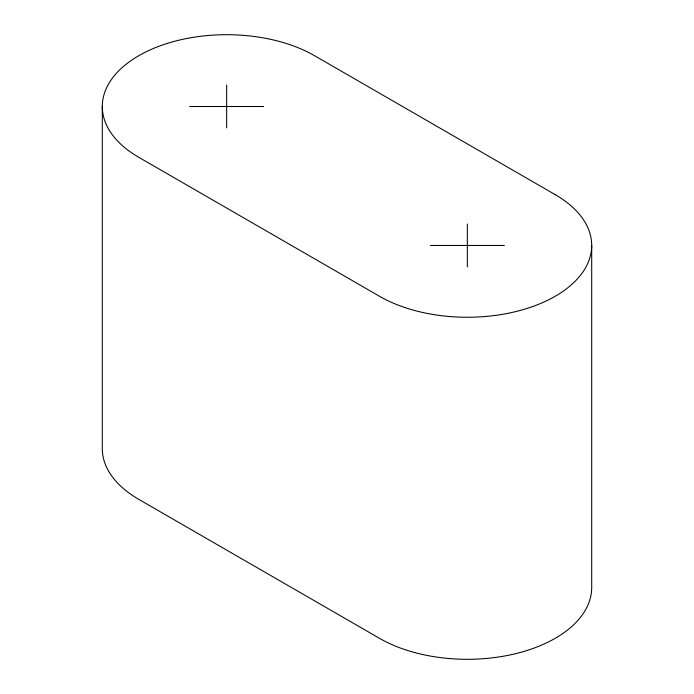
<?xml version="1.0" encoding="UTF-8"?>
<svg xmlns="http://www.w3.org/2000/svg" width="694" height="694" viewBox="0 0 694 694"><rect width="100%" height="100%" fill="white"/><g stroke="black" fill="none" stroke-linecap="round" stroke-linejoin="round"><path stroke-width="1.04" d="M189.636 106.503L263.685 106.503M430.315 245.459L504.365 245.459M591.704 245.459L591.704 587.497A124.365 71.803 0 0 1 514.931 653.835A124.365 71.803 0 0 1 379.401 638.272L138.722 499.316A124.365 71.803 0 0 1 102.296 448.55L102.296 106.503M467.34 224.075L467.34 266.834M226.66 85.128L226.66 127.878M555.278 194.684L314.599 55.728A124.365 71.803 0 0 0 138.722 55.728A124.365 71.803 0 0 0 138.722 157.269L379.401 296.225A124.365 71.803 0 0 0 555.278 296.225A124.365 71.803 0 0 0 555.278 194.684"/></g></svg>
